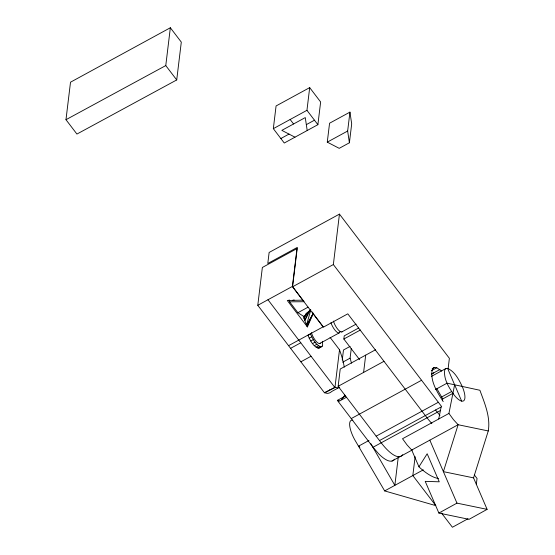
<?xml version="1.0" encoding="UTF-8"?>
<svg xmlns="http://www.w3.org/2000/svg" width="555" height="555" viewBox="0 0 555 555"><rect width="100%" height="100%" fill="white"/><g stroke="black" fill="none" stroke-linecap="round" stroke-linejoin="round"><path stroke-width="0.83" d="M65.976 119.7L70.513 82.195L170.35 27.75L181.298 42.111L176.719 79.941L76.923 134.06L65.976 119.7L165.772 65.58L170.35 27.75M273.331 128.656L276.078 105.956L309.69 87.621L320.637 101.981L317.89 124.681L284.271 143.017L273.331 128.656L306.95 110.32L309.69 87.621M339.674 387.133L331.668 391.504A56.679 18.738 61.4 0 1 327.124 393.377L324.397 392.69L257.784 305.299L262.362 267.468L296.994 248.578L292.423 286.408L302.884 300.137L287.289 300.491L307.428 326.916L313.138 313.589L312.59 312.056M431.859 423.514A36.887 12.196 61.4 0 1 427.003 417.748L347.798 313.839L323.35 327.173L292.568 286.789L297.334 247.384L267.794 263.493L269.126 252.463L339.452 214.112L449.383 358.322L448.162 368.416M327.277 142.142L329.566 123.224L349.941 112.117L351.69 123.869L349.4 142.781L339.216 148.338L327.277 142.142L347.652 131.029L349.941 112.117M375.513 349.775L340.229 369.013L338.141 386.308L379.502 440.559L441.683 406.648L333.354 264.548L339.452 214.112M330.065 337.371L339.514 349.768L334.936 387.591L324.397 392.69M359.612 359.689L343.857 339.022L344.239 335.865L358.523 328.081M342.255 360.084L343.476 349.997L350.143 346.362M351.495 363.164L350.094 358.162L351.239 348.707M363.608 372.419L365.696 355.124M398.282 456.987L394.848 485.361L370.705 443.452M415.119 456.64L412.83 475.559L435.821 505.633L384.664 490.918L356.171 442.203A18.44 6.098 61.4 0 1 352.841 420.19M476.315 484.48L477.043 478.459L474.476 475.094M438.478 478.521A76.93 25.433 61.4 0 1 420.184 467.976L418.949 466.804L427.17 453.768L439.255 481.816L425.22 481.358L438.88 513.063L469.051 519.341L487.11 509.358L473.547 477.869L488.268 430.951C490.662 416.985 484.598 403.145 479.895 390.262L447.073 383.165L435.432 389.513M488.268 430.951L458.125 424.728L453.497 419.684L448.926 413.433L454.621 384.761M438.741 418.99L441.058 407.349M442.397 400.606L442.737 398.92L436.889 388.722M310.786 309.829L306.568 324.973L307.428 326.916M321.366 346.806C315.559 345.543 312.888 338.814 310.446 333.985L307.9 335.373C310.335 340.201 313.013 346.93 318.82 348.193L322.233 346.181L322.663 344.856L322.302 341.304M305.874 313.721L304.064 318.438L307.095 312.521M308.413 311.293L304.82 320.582L306.568 324.973L313.138 313.589L323.204 326.791L288.565 345.682M306.998 325.945L313.138 313.589M310.474 309.683L304.82 320.582L303.308 316.295M445.866 368.52L444.749 369.776C443.306 379.079 449.113 387.896 454.254 395.188A18.44 6.098 61.4 0 0 464.015 400.488A18.44 6.098 61.4 0 0 462.183 386.356C458.791 379.474 454.913 371.642 447.58 368.367L445.866 368.52L431.311 376.457M310.522 309.676L303.953 316.51L297.903 312.715L289.613 301.83L289.106 299.832M441.69 371.059L436.778 367.757L434.232 367.535L432.463 368.832C429.542 380.522 437.18 392.114 443.216 401.619M318.82 348.193L322.233 346.181M345.522 395.992L337.343 400.377L373.064 447.24L440.663 410.381M438.88 513.063L456.966 503.128L487.11 509.358M442.737 398.92L452.915 393.356M438.339 402.264L376.158 436.175M391.962 461.045L412.212 449.987M280.851 138.528L289.002 134.081M306.325 124.639L314.47 120.192M257.784 305.299L292.423 286.408M292.568 286.789L333.354 264.548M297.903 312.715L308.087 307.158M290.591 348.339L300.775 342.782M309.197 338.231L311.743 336.843M310.765 341.027L313.318 339.639M312.514 343.566L315.06 342.178M314.31 345.675L316.856 344.287M319.708 343.524L339.063 332.972M341.755 331.959L356.109 324.134M316.038 347.215L318.584 345.82M317.571 348.068L320.124 346.681M300.859 361.811L311.043 356.254M343.857 339.022L360.396 330.003M342.685 362.2L350.094 358.162M324.793 392.787L329.885 390.012M330.613 389.617L334.977 387.23L337.315 387.827A56.679 18.738 61.4 0 0 339.022 387.584M338.141 386.308L383.984 361.312M338.321 401.688L346.473 397.241M432.185 368.652L434.232 367.535M431.311 370.74L436.778 367.757M431.506 374.084L439.921 369.498M351.225 418.595L421.557 380.258M441.405 397.096L451.597 391.539M368.978 440.462L358.794 446.019A18.44 6.098 61.4 0 0 359.869 447.372M448.926 413.433L402.528 438.734L407.092 444.985L411.72 450.029L418.949 466.804M411.72 450.029L458.125 424.728L443.396 471.646L473.547 477.869M384.664 490.918L423.292 469.856M468.004 518.745L452.415 527.25L441.523 513.063M431.45 373.994L433.774 372.849M292.762 300.29L294.164 299.943M289.613 301.83L303.946 301.719L303.502 300.331M337.343 400.377L339.119 400.439M294.969 137.182L281.843 130.363L305.271 117.584L307.199 130.515M439.942 415.411L435.536 410.006M373.064 447.24L378.454 453.574A36.887 12.196 61.4 0 0 394.55 459.151M306.95 110.32L317.89 124.681M290.14 119.485L293.56 123.973M165.772 65.58L176.719 79.941M267.968 299.742L334.936 387.591M329.49 389.908L329.843 390.373M379.502 440.559L381.16 442.744A36.887 12.196 61.4 0 0 402.68 454.732M429.827 440.157L456.966 503.128M447.58 368.367L461.656 401.119M347.652 131.029L349.4 142.781M339.972 331.606A8.609 2.844 61.4 0 1 336.115 331.418A8.609 2.844 61.4 0 1 330.953 322.705M320.311 343.087A8.609 2.844 61.4 0 1 315.92 341.075A8.609 2.844 61.4 0 1 311.411 332.639M339.514 349.768A56.679 18.738 61.4 0 1 344.28 367.153M344.71 394.945A67.627 22.36 61.4 0 1 341.394 399.371M342.366 331.522A8.609 2.844 61.4 0 1 337.967 329.51A8.609 2.844 61.4 0 1 333.458 321.081"/></g></svg>
